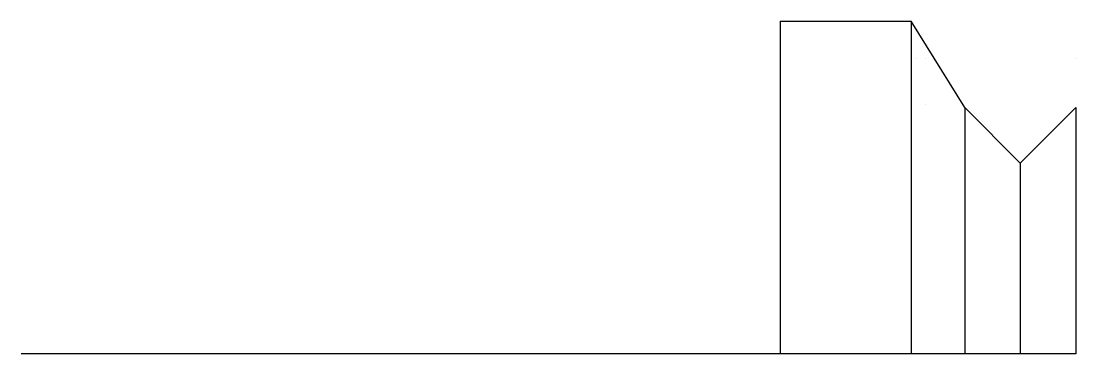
# Model space of a CAD drawing. Extents: x -1.78 to 0, y 0 to 0.56.
import ezdxf

# ---------------------------------------------------------------- set-up
doc = ezdxf.new("R2010")
doc.units = 0

msp = doc.modelspace()

# ---------------------------------------------------------------- linework, layer by layer
for p, q in [((-0.500339, 0.562499), (-0.278697, 0.562499)), ((-0.500339, 0.562499), (-0.500339, 0)), ((-0.187839, 0.416249), (-0.278697, 0.562499)), ((-0.278697, 0.562499), (-0.278697, 0)), ((-0.271353, 0.5), (-0.271353, 0.5)), ((-0.25503, 0.5), (-0.25503, 0.5)), ((0, 0.5), (0, 0.5)), ((-0.25503, 0.42128), (-0.25503, 0.42128)), ((-0.187839, 0.416249), (-0.094089, 0.322499)), ((-0.187839, 0.416249), (-0.187839, 0)), ((-0.094089, 0.322499), (-0.000339, 0.416249)), ((-0.000339, 0.416249), (0, 0)), ((-0.094089, 0.322499), (-0.094089, 0)), ((0, 0), (-1.78361, 0))]:
    msp.add_line(p, q)

doc.saveas('drawing.dxf')
